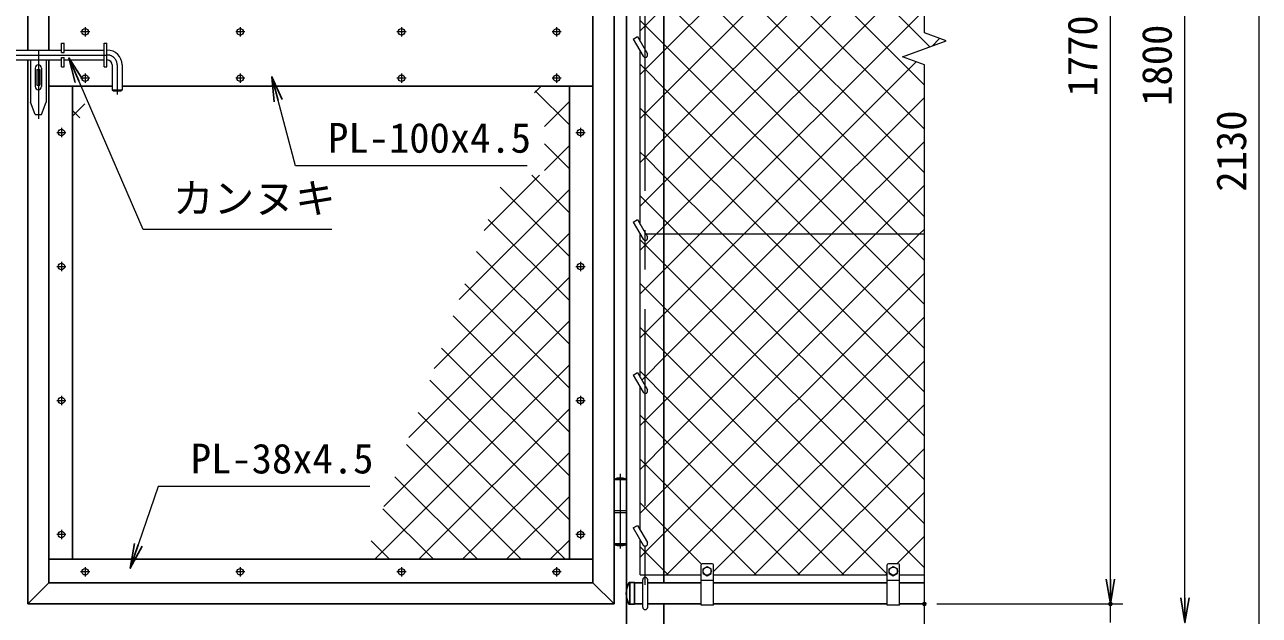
# Model space of a CAD drawing. Units: millimetres, scale not verified. Extents: x -4200 to 4200, y -2970 to 2970.
# Drawn here: x -2584 to -594, y -527 to 425 of the extents above; entities that cross this region are included whole.
import ezdxf
from ezdxf.enums import TextEntityAlignment as Align

# ---------------------------------------------------------------- set-up
doc = ezdxf.new("R2010")
doc.units = ezdxf.units.MM
doc.header["$LTSCALE"] = 10
doc.header["$PDMODE"] = 32
doc.header["$PDSIZE"] = 5
doc.linetypes.add('USER1', pattern=[50.8, 31.75, -6.35, 6.35, -6.35])
for name, color, linetype, lineweight in [('0-0_D-STR1', 1, 'Continuous', 25), ('0-2_D-STR3', 3, 'Continuous', 13), ('0-3_D-BMK', 2, 'USER1', 13), ('0-6_D-STR-TXT', 7, 'Continuous', 13), ('0-7_D-STR-DIM', 7, 'Continuous', 13), ('0-B_D-STR2', 7, 'Continuous', 13)]:
    doc.layers.add(name, color=color, linetype=linetype, lineweight=lineweight)
doc.layers.add('0-8_0', color=7, linetype='Continuous')
doc.layers.add('0-9_Defpoints', color=8, linetype='Continuous')
doc.styles.add('ＭＳ ゴシック', font='')
doc.styles.get('ＭＳ ゴシック').set_extended_font_data('MS Gothic')

# ---------------------------------------------------------------- blocks, each defined once
blk = doc.blocks.new('_Open')
at = {"layer": '0-8_0'}
blk.add_line((-10, 1.667), (0, 0), dxfattribs=at)
blk.add_lwpolyline([(-10, -1.667), (0, 0), (-10, 0)], dxfattribs=at)

msp = doc.modelspace()

# ---------------------------------------------------------------- linework, layer by layer
at = {"layer": '0-0_D-STR1'}
for p, q in [((-2579.3, 1261.37), (-2579.3, 384.37)), ((-1634.3, -508.63), (-1634.3, 1261.37)), ((-2545.3, 1227.37), (-2545.3, 384.37)), ((-1668.3, -474.63), (-1668.3, 1227.37)), ((-1553.8, -474.63), (-1553.8, 1227.37)), ((-2579.3, 368.37), (-2579.3, -508.63)), ((-2545.3, 368.37), (-2545.3, -474.63)), ((-2545.3, 326.37), (-2443.3, 326.37)), ((-2507.3, 326.37), (-2507.3, -436.63)), ((-2427.3, 326.37), (-1668.3, 326.37)), ((-1706.3, -436.63), (-1706.3, 326.37)), ((-2545.3, -436.63), (-1668.3, -436.63)), ((-2545.3, -474.63), (-2579.3, -508.63)), ((-2545.3, -474.63), (-1668.3, -474.63)), ((-1668.3, -474.63), (-1634.3, -508.63)), ((-1609.38, -474.13), (-1601.05, -474.13)), ((-1609.05, -509.13), (-1609.05, -474.13)), ((-1601.05, -509.13), (-1601.05, -474.13)), ((-1588.05, -474.63), (-1601.05, -474.63)), ((-1494.05, -474.63), (-1580.05, -474.63)), ((-1194.05, -474.63), (-1474.05, -474.63)), ((-1134.05, -474.63), (-1174.05, -474.63)), ((-2579.3, -508.63), (-1634.3, -508.63)), ((-1609.38, -509.13), (-1601.05, -509.13)), ((-1588.05, -508.63), (-1601.05, -508.63)), ((-1494.05, -508.63), (-1580.05, -508.63)), ((-1194.05, -508.63), (-1474.05, -508.63)), ((-1134.05, -508.63), (-1174.05, -508.63))]:
    msp.add_line(p, q, dxfattribs=at)
msp.add_lwpolyline([(-1614.3, 1277.37), (-1614.3, -843.63), (-1553.8, -843.63), (-1553.8, -508.63)], dxfattribs=at)
for centre, radius, start, end in [((-1578.82, -491.63), 35.72, 151.52136, 208.47864), ((-1609.38, -475.13), 1, 90, 147.70173), ((-1609.38, -508.13), 1, 212.29827, 270)]:
    msp.add_arc(centre, radius, start, end, dxfattribs=at)
at = {"layer": '0-2_D-STR3'}
for p, q in [((-1592.05, 398.22), (-1592.05, 677.22)), ((-1603.44, 401.96), (-1596.51, 405.96)), ((-1603.44, 401.96), (-1587.51, 374.37)), ((-1596.51, 405.96), (-1580.58, 378.37)), ((-2600.8, 384.37), (-2525.3, 384.37)), ((-2525.3, 380.37), (-2525.3, 395.37)), ((-2525.3, 395.37), (-2520.8, 395.37)), ((-2525.3, 380.37), (-2520.8, 380.37)), ((-2520.8, 380.37), (-2520.8, 395.37)), ((-2520.8, 384.37), (-2456.3, 384.37)), ((-2456.3, 357.37), (-2456.3, 395.37)), ((-2456.3, 395.37), (-2451.8, 395.37)), ((-2451.8, 357.37), (-2451.8, 395.37)), ((-2451.8, 384.37), (-2451.3, 384.37)), ((-1592.05, 103.22), (-1592.05, 382.22)), ((-2600.8, 368.37), (-2525.3, 368.37)), ((-2574.8, 368.37), (-2574.8, 300.37)), ((-2549.8, 368.37), (-2549.8, 300.37)), ((-2525.3, 357.37), (-2525.3, 372.37)), ((-2525.3, 372.37), (-2520.8, 372.37)), ((-2520.8, 357.37), (-2520.8, 372.37)), ((-2520.8, 368.37), (-2456.3, 368.37)), ((-2451.8, 368.37), (-2451.3, 368.37)), ((-2443.3, 360.37), (-2443.3, 320.37)), ((-2427.3, 360.37), (-2427.3, 320.37)), ((-2567.3, 355.37), (-2567.3, 325.37)), ((-2564.55, 352.87), (-2564.55, 327.87)), ((-2564.55, 352.87), (-2560.05, 352.87)), ((-2560.05, 352.87), (-2560.05, 327.87)), ((-2557.3, 355.37), (-2557.3, 325.37)), ((-2525.3, 357.37), (-2520.8, 357.37)), ((-2456.3, 357.37), (-2451.8, 357.37)), ((-2564.55, 327.87), (-2560.05, 327.87)), ((-2443.3, 320.37), (-2441.3, 318.37)), ((-2443.3, 320.37), (-2427.3, 320.37)), ((-2429.3, 318.37), (-2427.3, 320.37)), ((-2567.3, 280.37), (-2574.8, 300.37)), ((-2557.3, 280.37), (-2549.8, 300.37)), ((-2441.3, 318.37), (-2429.3, 318.37)), ((-2567.3, 280.37), (-2557.3, 280.37)), ((-1603.44, 106.96), (-1596.51, 110.96)), ((-1603.44, 106.96), (-1587.51, 79.37)), ((-1596.51, 110.96), (-1580.58, 83.37)), ((-1592.05, -143.28), (-1592.05, 87.22)), ((-1134.05, 87.37), (-1582.89, 87.37)), ((-1603.44, -139.54), (-1596.51, -135.54)), ((-1596.51, -135.54), (-1580.58, -163.13)), ((-1603.44, -139.54), (-1587.51, -167.13)), ((-1592.05, -389.78), (-1592.05, -159.28)), ((-1614.3, -308.63), (-1634.3, -308.63)), ((-1634.3, -308.63), (-1634.3, -411.63)), ((-1633.8, -307.13), (-1633.8, -308.63)), ((-1633.8, -307.13), (-1614.8, -307.13)), ((-1614.8, -307.13), (-1614.8, -308.63)), ((-1614.3, -308.63), (-1614.3, -411.63)), ((-1614.3, -358.63), (-1634.3, -358.63)), ((-1614.3, -361.63), (-1634.3, -361.63)), ((-1603.44, -386.04), (-1596.51, -382.04)), ((-1603.44, -386.04), (-1587.51, -413.63)), ((-1596.51, -382.04), (-1580.58, -409.63)), ((-1614.3, -411.63), (-1634.3, -411.63)), ((-1633.8, -411.63), (-1633.8, -413.13)), ((-1614.8, -413.13), (-1633.8, -413.13)), ((-1614.8, -411.63), (-1614.8, -413.13)), ((-1592.05, -461.63), (-1592.05, -405.78)), ((-1494.05, -510.63), (-1494.05, -445.63)), ((-1476.05, -443.63), (-1492.05, -443.63)), ((-1490.55, -459.37), (-1490.55, -451.89)), ((-1477.55, -459.37), (-1477.55, -451.89)), ((-1474.05, -510.63), (-1474.05, -445.63)), ((-1194.05, -510.63), (-1194.05, -445.63)), ((-1176.05, -443.63), (-1192.05, -443.63)), ((-1190.55, -459.37), (-1190.55, -451.89)), ((-1177.55, -459.37), (-1177.55, -451.89)), ((-1174.05, -510.63), (-1174.05, -445.63)), ((-1592.05, -461.63), (-1494.05, -461.63)), ((-1588.05, -513.63), (-1588.05, -469.63)), ((-1580.05, -513.63), (-1580.05, -469.63)), ((-1474.05, -470.63), (-1494.05, -470.63)), ((-1490.55, -459.37), (-1484.05, -463.13)), ((-1484.05, -463.13), (-1477.55, -459.37)), ((-1474.05, -461.63), (-1194.05, -461.63)), ((-1174.05, -470.63), (-1194.05, -470.63)), ((-1190.55, -459.37), (-1184.05, -463.13)), ((-1184.05, -463.13), (-1177.55, -459.37)), ((-1174.05, -461.63), (-1134.05, -461.63)), ((-1474.05, -510.63), (-1494.05, -510.63)), ((-1174.05, -510.63), (-1194.05, -510.63))]:
    msp.add_line(p, q, dxfattribs=at)
for points in [[(-1490.55, -451.89), (-1484.05, -448.13), (-1477.55, -451.89)], [(-1190.55, -451.89), (-1184.05, -448.13), (-1177.55, -451.89)]]:
    msp.add_lwpolyline(points, dxfattribs=at)
for centre, radius in [((-2486.8, 413.87), 5.25), ((-2236.8, 413.87), 5.25), ((-1976.8, 413.87), 5.25), ((-1726.8, 413.87), 5.25), ((-2486.8, 338.87), 5.25), ((-2236.8, 338.87), 5.25), ((-1976.8, 338.87), 5.25), ((-1726.8, 338.87), 5.25), ((-2525.3, 251.37), 5.25), ((-1688.3, 251.37), 5.25), ((-2525.3, 35.37), 5.25), ((-1688.3, 35.37), 5.25), ((-2525.3, -180.63), 5.25), ((-1688.3, -180.63), 5.25), ((-2525.3, -396.63), 5.25), ((-1688.3, -396.63), 5.25), ((-2486.8, -456.63), 5.25), ((-2236.8, -456.63), 5.25), ((-1976.8, -456.63), 5.25), ((-1726.8, -456.63), 5.25), ((-1484.05, -455.63), 6.49), ((-1184.05, -455.63), 6.49)]:
    msp.add_circle(centre, radius, dxfattribs=at)
for centre, radius, start, end in [((-2451.3, 360.37), 24, 0, 90), ((-1584.05, 376.37), 4, 210, 30), ((-2562.3, 355.37), 5, 0, 180), ((-2451.3, 360.37), 8, 0, 90), ((-2562.3, 325.37), 5, 180, 0), ((-1584.05, 81.37), 4, 210, 30), ((-1584.05, -165.13), 4, 210, 30), ((-1624.3, -336.47), 30.83, 72.05475, 107.94525), ((-1624.3, -383.8), 30.83, 252.05475, 287.94525), ((-1584.05, -411.63), 4, 210, 30), ((-1492.05, -445.63), 2, 90, 180), ((-1476.05, -445.63), 2, 0, 90), ((-1192.05, -445.63), 2, 90, 180), ((-1176.05, -445.63), 2, 0, 90), ((-1584.05, -469.63), 4, 0, 180), ((-1584.05, -513.63), 4, 180, 0)]:
    msp.add_arc(centre, radius, start, end, dxfattribs=at)
at = {"layer": '0-3_D-BMK'}
for p, q in [((-1584.05, -858.63), (-1584.05, 1301.37)), ((-2486.8, 421.31), (-2486.8, 406.43)), ((-2236.8, 421.31), (-2236.8, 406.43)), ((-1976.8, 421.31), (-1976.8, 406.43)), ((-1726.8, 421.31), (-1726.8, 406.43)), ((-2479.36, 413.87), (-2494.24, 413.87)), ((-2229.36, 413.87), (-2244.24, 413.87)), ((-1969.36, 413.87), (-1984.24, 413.87)), ((-1719.36, 413.87), (-1734.24, 413.87)), ((-2562.3, 382.37), (-2562.3, 273.36)), ((-2679.16, 376.37), (-2451.3, 376.37)), ((-2435.3, 360.37), (-2435.3, 312.55)), ((-2479.36, 338.87), (-2494.24, 338.87)), ((-2486.8, 346.31), (-2486.8, 331.43)), ((-2229.36, 338.87), (-2244.24, 338.87)), ((-2236.8, 346.31), (-2236.8, 331.43)), ((-1969.36, 338.87), (-1984.24, 338.87)), ((-1976.8, 346.31), (-1976.8, 331.43)), ((-1719.36, 338.87), (-1734.24, 338.87)), ((-1726.8, 346.31), (-1726.8, 331.43)), ((-2525.3, 258.81), (-2525.3, 243.93)), ((-1688.3, 258.81), (-1688.3, 243.93)), ((-2532.74, 251.37), (-2517.86, 251.37)), ((-1695.74, 251.37), (-1680.86, 251.37)), ((-2525.3, 42.81), (-2525.3, 27.93)), ((-1688.3, 42.81), (-1688.3, 27.93)), ((-2532.74, 35.37), (-2517.86, 35.37)), ((-1695.74, 35.37), (-1680.86, 35.37)), ((-2525.3, -173.19), (-2525.3, -188.07)), ((-1688.3, -173.19), (-1688.3, -188.07)), ((-2532.74, -180.63), (-2517.86, -180.63)), ((-1695.74, -180.63), (-1680.86, -180.63)), ((-1624.3, -298.93), (-1624.3, -419.36)), ((-2517.86, -396.63), (-2532.74, -396.63)), ((-2525.3, -389.19), (-2525.3, -404.07)), ((-1680.86, -396.63), (-1695.74, -396.63)), ((-1688.3, -389.19), (-1688.3, -404.07)), ((-2479.36, -456.63), (-2494.24, -456.63)), ((-2486.8, -449.19), (-2486.8, -464.07)), ((-2229.36, -456.63), (-2244.24, -456.63)), ((-2236.8, -449.19), (-2236.8, -464.07)), ((-1969.36, -456.63), (-1984.24, -456.63)), ((-1976.8, -449.19), (-1976.8, -464.07)), ((-1719.36, -456.63), (-1734.24, -456.63)), ((-1726.8, -449.19), (-1726.8, -464.07))]:
    msp.add_line(p, q, dxfattribs=at)
msp.add_arc((-2451.3, 360.37), 16, 0, 90, dxfattribs=at)
at = {"layer": '0-6_D-STR-TXT'}
for points in [[(-2089.33, 94.93), (-2393.3, 94.93), (-2512.24, 369.76)], [(-1774.21, 197.66), (-2147.72, 197.66), (-2185.32, 339.52)], [(-2028, -319.37), (-2369.03, -319.37), (-2413.57, -449.2)]]:
    msp.add_lwpolyline(points, dxfattribs=at)
at = {"layer": '0-7_D-STR-DIM'}
for p, q in [((-1134.05, 412.02), (-1134.05, 1324.37)), ((-594.05, -803.63), (-594.05, 1246.37)), ((-834.05, -468.63), (-834.05, 1221.37)), ((-714.05, -498.63), (-714.05, 1221.37)), ((-1169.28, 373.54), (-1098.81, 399.19)), ((-1098.81, 399.19), (-1134.05, 412.02)), ((-1134.05, 360.72), (-1169.28, 373.54)), ((-1134.05, -631.63), (-1134.05, 360.72)), ((-834.05, -468.63), (-834.05, -428.63)), ((-1114.05, -508.63), (-814.05, -508.63)), ((-1114.05, -508.63), (-814.05, -508.63)), ((-834.05, -538.63), (-834.05, -508.63))]:
    msp.add_line(p, q, dxfattribs=at)
at = {"layer": '0-9_Defpoints'}
for p in [(-1134.05, -508.63), (-834.05, -508.63)]:
    msp.add_point(p, dxfattribs=at)
at = {"layer": '0-B_D-STR2'}
for p, q in [((-1553.8, 383.01), (-1259.44, 677.37)), ((-1553.8, 312.3), (-1188.73, 677.37)), ((-1553.8, 241.59), (-1134.05, 661.34)), ((-1134.05, 186.28), (-1553.8, 606.03)), ((-1553.8, 170.88), (-1134.05, 590.63)), ((-1134.05, 115.57), (-1553.8, 535.32)), ((-1176.55, 87.37), (-1553.8, 464.61)), ((-1584.05, 423.47), (-1553.8, 453.72)), ((-1584.05, 424.15), (-1592.05, 432.15)), ((-1592.05, 415.47), (-1584.05, 423.47)), ((-1553.8, 393.9), (-1584.05, 424.15)), ((-1121.67, 390.87), (-1109.47, 403.07)), ((-1584.05, 352.76), (-1553.8, 383.01)), ((-1247.26, 87.37), (-1553.8, 393.9)), ((-1584.05, 353.44), (-1592.05, 361.44)), ((-1592.05, 344.76), (-1584.05, 352.76)), ((-1553.8, 323.19), (-1584.05, 353.44)), ((-1762.59, 315.64), (-1751.86, 326.37)), ((-1706.3, 263.56), (-1761.46, 318.73)), ((-1317.97, 87.37), (-1553.8, 323.19)), ((-1746.49, 261.02), (-1706.3, 301.22)), ((-1584.05, 282.05), (-1553.8, 312.3)), ((-2507.3, 278.04), (-2487.47, 297.87)), ((-2495.73, 275.17), (-2507.3, 286.74)), ((-1584.05, 282.73), (-1592.05, 290.73)), ((-1592.05, 274.05), (-1584.05, 282.05)), ((-1553.8, 252.48), (-1584.05, 282.73)), ((-1584.05, 211.34), (-1553.8, 241.59)), ((-1388.68, 87.37), (-1553.8, 252.48)), ((-1706.3, 192.85), (-1746.49, 233.04)), ((-1746.49, 190.31), (-1706.3, 230.51)), ((-1584.05, 212.02), (-1592.05, 220.02)), ((-1283.75, 87.37), (-1134.05, 237.07)), ((-1592.05, 203.34), (-1584.05, 211.34)), ((-1553.8, 181.77), (-1584.05, 212.02)), ((-1843.52, 93.28), (-1754.37, 182.43)), ((-1706.3, 122.14), (-1766.59, 182.43)), ((-1459.39, 87.37), (-1553.8, 181.77)), ((-1883.98, -17.89), (-1706.3, 159.8)), ((-1706.3, 51.43), (-1818.07, 163.2)), ((-1584.05, 140.63), (-1553.8, 170.88)), ((-1213.04, 87.37), (-1134.05, 166.36)), ((-1584.05, 141.31), (-1592.05, 149.31)), ((-1592.05, 132.63), (-1584.05, 140.63)), ((-1553.8, 111.06), (-1584.05, 141.31)), ((-1706.3, -19.29), (-1836.94, 111.36)), ((-1530.11, 87.37), (-1553.8, 111.06)), ((-1924.45, -129.07), (-1706.3, 89.09)), ((-1553.8, -182.68), (-1283.75, 87.37)), ((-1553.8, -253.39), (-1213.04, 87.37)), ((-1553.8, -324.1), (-1142.33, 87.37)), ((-1134.05, -308.69), (-1530.11, 87.37)), ((-1134.05, -237.98), (-1459.39, 87.37)), ((-1134.05, -167.27), (-1388.68, 87.37)), ((-1134.05, -96.56), (-1317.97, 87.37)), ((-1134.05, -25.85), (-1247.26, 87.37)), ((-1134.05, 44.86), (-1176.55, 87.37)), ((-1142.33, 87.37), (-1134.05, 95.65)), ((-1584.05, 70.6), (-1592.05, 78.6)), ((-1553.8, 40.35), (-1584.05, 70.6)), ((-1706.3, -90), (-1855.81, 59.52)), ((-1134.05, -379.4), (-1553.8, 40.35)), ((-1964.91, -240.24), (-1706.3, 18.38)), ((-1706.3, -160.71), (-1874.68, 7.68)), ((-1584.05, -0.11), (-1592.05, 7.89)), ((-1553.8, -30.36), (-1584.05, -0.11)), ((-1134.05, -450.11), (-1553.8, -30.36)), ((-2005.38, -351.42), (-1706.3, -52.33)), ((-1706.3, -231.42), (-1893.55, -44.17)), ((-1549.91, -461.63), (-1134.05, -45.77)), ((-1706.3, -302.13), (-1912.42, -96.01)), ((-1474.05, -456.48), (-1134.05, -116.48)), ((-2019.88, -436.63), (-1706.3, -123.05)), ((-1706.3, -372.84), (-1931.28, -147.85)), ((-1949.17, -436.63), (-1706.3, -193.76)), ((-1584.05, -212.93), (-1553.8, -182.68)), ((-1408.49, -461.63), (-1134.05, -187.19)), ((-1713.21, -436.63), (-1950.15, -199.69)), ((-1584.05, -212.25), (-1592.05, -204.25)), ((-1592.05, -220.93), (-1584.05, -212.93)), ((-1553.8, -242.5), (-1584.05, -212.25)), ((-1783.92, -436.63), (-1969.02, -251.53)), ((-1584.05, -283.64), (-1553.8, -253.39)), ((-1334.66, -461.63), (-1553.8, -242.5)), ((-1337.78, -461.63), (-1134.05, -257.9)), ((-1878.46, -436.63), (-1706.3, -264.47)), ((-1584.05, -282.96), (-1592.05, -274.96)), ((-1592.05, -291.64), (-1584.05, -283.64)), ((-1553.8, -313.21), (-1584.05, -282.96)), ((-1854.63, -436.63), (-1987.89, -303.38)), ((-1405.37, -461.63), (-1553.8, -313.21)), ((-1807.75, -436.63), (-1706.3, -335.18)), ((-1584.05, -354.35), (-1553.8, -324.1)), ((-1267.07, -461.63), (-1134.05, -328.61)), ((-1925.34, -436.63), (-2006.76, -355.22)), ((-1592.05, -362.35), (-1584.05, -354.35)), ((-1996.06, -436.63), (-2025.63, -407.06)), ((-1737.04, -436.63), (-1706.3, -405.89)), ((-1178.35, -443.63), (-1134.05, -399.32)), ((-1196.35, -461.63), (-1194.05, -459.32))]:
    msp.add_line(p, q, dxfattribs=at)
for points in [[(-1125.21, 389.58), (-1413, 677.37), (-1553.8, 818.16), (-1584.05, 848.41), (-1592.05, 856.41)], [(-1134.05, 327.7), (-1483.71, 677.37), (-1553.8, 747.45), (-1584.05, 777.7), (-1592.05, 785.7)], [(-1134.05, 256.99), (-1553.8, 676.74), (-1554.42, 677.37), (-1584.05, 706.99), (-1592.05, 714.99)], [(-1592.05, 61.92), (-1584.05, 69.92), (-1566.59, 87.37), (-1553.8, 100.17), (-1134.05, 519.92)], [(-1592.05, -8.8), (-1584.05, -0.8), (-1553.8, 29.45), (-1495.88, 87.37), (-1134.05, 449.2)], [(-1592.05, -79.51), (-1584.05, -71.51), (-1553.8, -41.26), (-1425.17, 87.37), (-1147.08, 365.46)], [(-1589.51, -147.68), (-1584.05, -142.22), (-1553.8, -111.97), (-1354.46, 87.37), (-1134.05, 307.78)], [(-1592.05, -433.06), (-1584.05, -425.06), (-1553.8, -394.81), (-1134.05, 24.94)], [(-1194.05, -460.82), (-1553.8, -101.07), (-1584.05, -70.82), (-1592.05, -62.82)], [(-1263.95, -461.63), (-1553.8, -171.79), (-1584.05, -141.54), (-1592.05, -133.54)], [(-1493.47, -444.24), (-1553.8, -383.92), (-1584.05, -353.67), (-1592.05, -345.67)], [(-1546.79, -461.63), (-1553.8, -454.63), (-1584.05, -424.38), (-1592.05, -416.38)]]:
    msp.add_lwpolyline(points, dxfattribs=at)

# ---------------------------------------------------------------- block references
at = {"layer": '0-6_D-STR-TXT', "xscale": 4, "yscale": 4}
for p, rotation in [((-2513.04, 371.6), 113.40164), ((-2185.84, 341.45), 104.84646), ((-2414.22, -451.09), 251.06303)]:
    msp.add_blockref('_Open', p, dxfattribs=dict(at, rotation=rotation))
at = {"layer": '0-7_D-STR-DIM', "xscale": 4, "yscale": 4, "rotation": 270}
for p in [(-834.05, -508.63), (-834.05, -508.63), (-714.05, -538.63)]:
    msp.add_blockref('_Open', p, dxfattribs=at)

# ---------------------------------------------------------------- texts
at = {"layer": '0-6_D-STR-TXT', "style": 'ＭＳ ゴシック'}
for s, p in [('PL-100x4.5', (-2095.27, 204.41)), ('カンヌキ', (-2345.42, 107.01)), ('PL-38x4.5', (-2316.58, -312.62))]:
    msp.add_text(s, height=48.09, dxfattribs=at).set_placement(p, align=Align.BOTTOM_LEFT)
at = {"layer": '0-7_D-STR-DIM', "style": 'ＭＳ ゴシック'}
for s, p in [('1770', (-840.79, 309.47)), ('1800', (-720.79, 294.47)), ('2130', (-600.79, 156.12))]:
    msp.add_text(s, height=48.09, rotation=90, dxfattribs=at).set_placement(p, align=Align.BOTTOM_LEFT)

doc.saveas('drawing.dxf')
